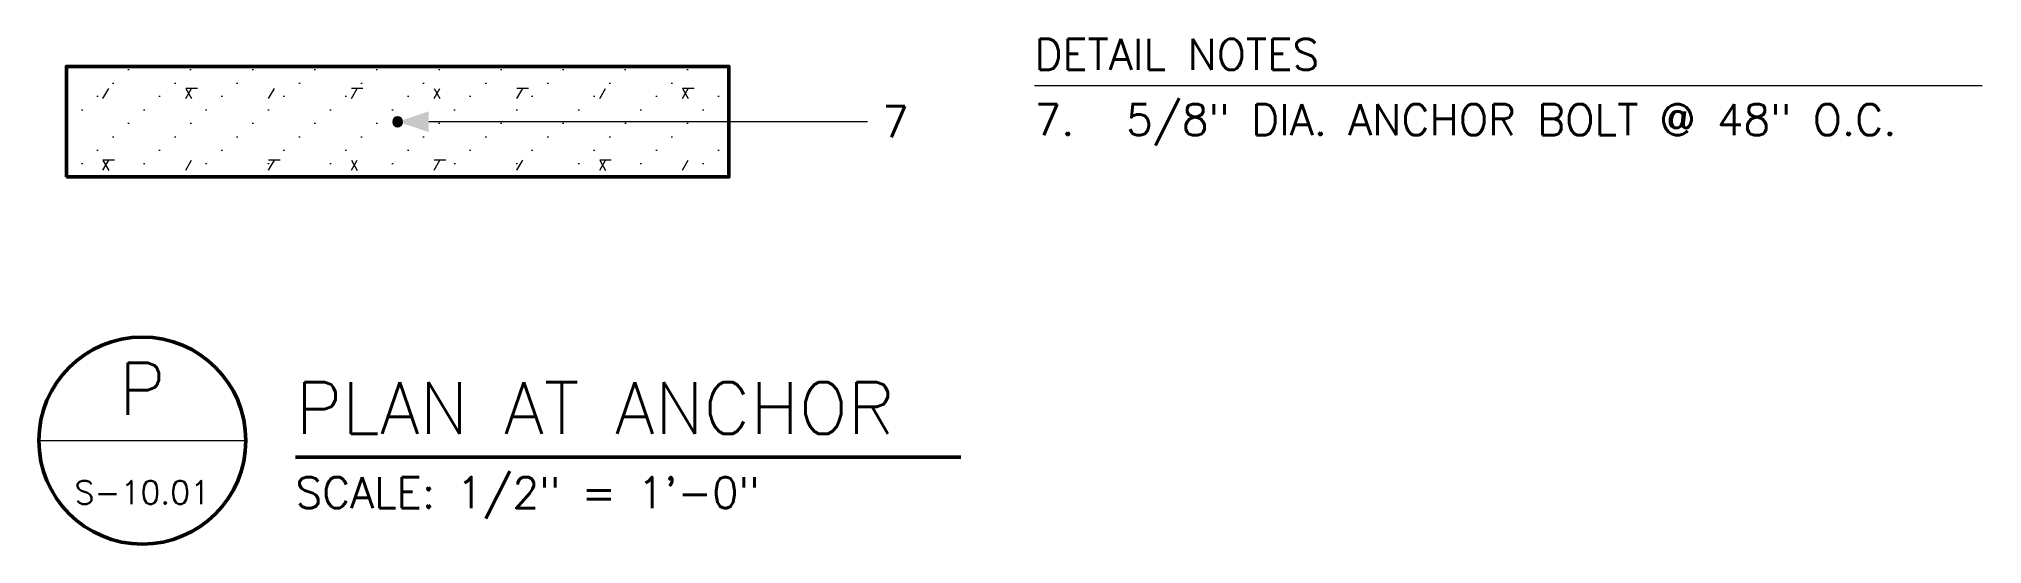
# Model space of a CAD drawing. Header units: inches. Extents: x -2 to 139, y -27 to 10.
import ezdxf
from ezdxf.enums import TextEntityAlignment as Align

# ---------------------------------------------------------------- set-up
doc = ezdxf.new("R2010")
doc.units = ezdxf.units.IN
doc.header["$MEASUREMENT"] = 0
for name, color, linetype, lineweight in [('S-ANNO-NOTE', 7, 'CONTINUOUS', 18), ('S-ANNO-TTLB', 7, 'CONTINUOUS', 50), ('S-DETL-CUT', 7, 'CONTINUOUS', 50), ('S-DETL-PATT', 7, 'CONTINUOUS', 9), ('S-DETL-STL', 7, 'CONTINUOUS', 35)]:
    doc.layers.add(name, color=color, linetype=linetype, lineweight=lineweight)
doc.styles.add('KERF', font='romans.shx')

msp = doc.modelspace()

# ---------------------------------------------------------------- hatches: boundary and pattern name
at = {"layer": 'S-ANNO-NOTE', "lineweight": 50}
msp.add_hatch(color=256, dxfattribs=at).paths.add_polyline_path([(24, 4), (26.25, 3.25), (26.25, 4.75)])
at = {"layer": 'S-DETL-PATT', "lineweight": 9}
h = msp.add_hatch(dxfattribs=at)
h.set_pattern_fill('KERF-CONC', color=256, style=0)
h.set_pattern_definition([(0, (0, 0), (2.2488, 1.9464), [0, -4.5]), (0, (1.128, 0.96), (2.2488, 1.9464), [0, -4.5]), (60, (2.64, 0.48), (6, 5.196), [0.84, -11.16]), (180, (3.48, 1.2), (6, 5.196), [0.84, -11.16]), (300, (2.64, 1.2), (6, 5.196), [0.84, -11.16])])
h.paths.add_polyline_path([(0, 0), (48, 0), (48, 8), (0, 8)])
h.paths.add_polyline_path([(24.293654, 4.106881), (24.3125, 4), (24.293654, 3.893119), (24.239389, 3.799129), (24.15625, 3.729367), (24.054265, 3.692248), (23.945735, 3.692248), (23.84375, 3.729367), (23.760611, 3.799129), (23.706346, 3.893119), (23.6875, 4), (23.706346, 4.106881), (23.760611, 4.200871), (23.84375, 4.270633), (23.945735, 4.307752), (24.054265, 4.307752), (24.15625, 4.270633), (24.239389, 4.200871)], flags=0)
at = {"layer": 'S-DETL-STL', "lineweight": 50}
msp.add_hatch(color=256, dxfattribs=at).paths.add_polyline_path([(24.3125, 4, 1), (23.6875, 4, 1)])

# ---------------------------------------------------------------- linework, layer by layer
at = {"layer": 'S-ANNO-NOTE', "lineweight": 18}
for points in [[(70.142857, 6.625), (138.821429, 6.625)], [(58.04, 4), (55.04, 4), (26.25, 4)], [(-2, -19.1), (13, -19.1)]]:
    msp.add_lwpolyline(points, dxfattribs=at)
at = {"layer": 'S-ANNO-TTLB', "lineweight": 50}
msp.add_lwpolyline([(-2, -19.1, 1), (13, -19.1, 1)], format="xyb", close=True, dxfattribs=at)
msp.add_lwpolyline([(16.6, -20.3), (64.814286, -20.3)], dxfattribs=at)
at = {"layer": 'S-DETL-CUT', "lineweight": 50}
msp.add_lwpolyline([(0, 0), (48, 0), (48, 8), (0, 8)], close=True, dxfattribs=at)
at = {"layer": 'S-DETL-STL', "lineweight": 35}
msp.add_lwpolyline([(24.3125, 4, 1), (23.6875, 4, 1)], format="xyb", close=True, dxfattribs=at)

# ---------------------------------------------------------------- texts
at = {"layer": 'S-ANNO-NOTE', "lineweight": 18, "style": 'KERF'}
for s, p in [('DETAIL NOTES', (70.142857, 7.75)), ('5/8" DIA. ANCHOR BOLT @ 48" O.C.', (76.785714, 3.025)), ('7.', (70.142857, 3.025))]:
    msp.add_text(s, height=2.25, dxfattribs=at).set_placement(p)
msp.add_text('7', height=2.25, dxfattribs=at).set_placement((60.071429, 4), align=Align.MIDDLE_CENTER)
at = {"layer": 'S-ANNO-TTLB', "lineweight": 50, "style": 'KERF'}
msp.add_text('P', height=3.75, dxfattribs=at).set_placement((5.5, -15.35), align=Align.MIDDLE_CENTER)
msp.add_text('PLAN AT ANCHOR', height=3.75, dxfattribs=at).set_placement((16.6, -18.62))
at = {"layer": 'S-ANNO-TTLB', "lineweight": 18, "style": 'KERF'}
msp.add_text('S-10.01', height=1.6875, dxfattribs=at).set_placement((5.5, -22.85), align=Align.MIDDLE_CENTER)
msp.add_text('SCALE: 1/2" = 1\'-0"', height=2.25, dxfattribs=at).set_placement((16.6, -23.99))

doc.saveas('drawing.dxf')
